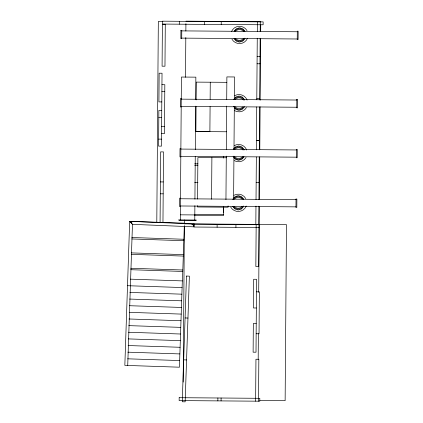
<?xml version="1.0" encoding="UTF-8"?>
<svg xmlns="http://www.w3.org/2000/svg" width="423" height="423" viewBox="0 0 423 423"><rect width="100%" height="100%" fill="white"/><g stroke="black" fill="none" stroke-linecap="round" stroke-linejoin="round"><path stroke-width="0.63" d="M223.481 206.895L223.481 215.175M223.481 157.24L223.481 156.235M223.481 212.605L223.481 207.154M156.796 222.387L158.329 21.473L162.929 21.51M160.074 222.53L160.613 151.889L163.5 151.91L162.961 222.551M179.299 24.19L179.32 21.303M180.33 219.912L181.425 77.039L195.86 77.15L195.69 99.564M183.185 382.075L184.38 225.819M184.423 219.955L184.391 223.92L184.396 223.175L130.295 221.356M185.512 77.235L185.813 37.547M185.866 31.048L185.919 23.667M194.77 220.023L194.881 205.7M194.929 199.106L195.257 156.256M195.31 149.668L195.643 106.157M196.076 106.496L195.881 131.537L226.469 131.77M196.124 99.907L196.261 82.115L226.844 82.326M197.515 205.663L197.509 206.979L228.092 207.217L228.103 205.895M197.567 199.074L197.885 157.557L226.554 157.758M204.325 24.381L204.346 21.494M210.083 106.591L209.887 131.643L195.886 131.299M210.136 99.352L210.268 82.199M211.574 199.18L211.891 157.647M217.105 227.204L217.131 224.317M217.866 400.877L217.887 397.99M221.07 400.904L221.092 398.017M225.951 199.672L226.279 156.113M226.331 149.515L226.665 106.062M226.712 99.468L226.887 76.912L234.543 76.975L234.368 99.41M233.607 199.73L233.94 156.172M233.988 149.573L234.316 106.67M235.923 227.347L235.949 224.46M255.836 224.46L255.973 206.117M256.026 199.566L256.349 157.023M256.407 149.816L256.475 140.642L259.362 140.669L259.294 149.837M256.729 106.966L256.475 140.373L259.362 140.394L259.622 106.987M256.787 99.759L257.258 38.218M257.306 31.672L257.38 21.843M256.164 224.613L255.841 266.532L258.733 266.559L259.05 224.634L194.025 224.137L194.004 227.024L259.029 227.521M255.629 401.168L255.952 359.243L258.839 359.264L258.516 401.189M258.723 224.481L258.86 206.138M258.913 199.587L259.236 157.044M259.674 99.78L260.145 38.244M260.193 31.693L260.267 21.864M258.183 359.582L258.384 333.208M258.696 292.325L259.352 206.472M259.405 199.217L259.727 156.986M259.785 149.726L260.113 106.839M260.161 100.24L260.631 38.879M260.684 31.619L260.737 25.02M131.664 223.571L131.664 222.244L130.384 222.091M127.725 365.467L132.468 224.322L129.676 221.335L124.838 365.366L179.431 367.201L182.329 280.898M184.306 225.972L182.456 280.904L130.332 279.154M130.369 222.075L131.817 222.043L131.653 223.481M193.221 225.988L193.279 224.544L191.836 224.486M234.056 31.302L236.394 28.685L239.561 27.749L242.717 28.732L245.012 31.381M244.954 38.572L242.622 41.184L239.45 42.126L236.298 41.137L234.004 38.488M233.945 99.125L235.891 96.946L239.064 96.01L242.215 96.994L244.51 99.643M244.457 106.834L242.12 109.451L238.953 110.387L235.796 109.398L234.268 107.632M233.544 149.055L235.489 146.876L238.657 145.935L241.813 146.924L244.108 149.573M244.055 156.764L241.718 159.376L238.551 160.317L235.394 159.328L233.866 157.562M233.163 198.741L235.109 196.563L238.281 195.622L241.433 196.61L243.727 199.259M243.674 206.45L241.337 209.062L238.17 210.004L235.014 209.015L232.724 206.366M194.691 163.833L197.964 163.833M194.691 165.271L197.964 165.271M194.691 182.482L197.964 182.482M194.691 214.836L223.481 214.836M194.691 215.143L223.481 215.143M185.94 21.15L260.764 21.721M221.24 21.626L162.427 21.176L162.4 24.063L221.218 24.513L221.218 21.568L263.143 21.89L263.122 24.777L221.197 24.455M181.774 30.884L297.295 31.767M181.721 38.107L297.237 38.985M257.115 56.529L260.002 56.55M257.062 63.767L259.949 63.788M161.94 84.685L164.827 84.706L164.457 133.626L161.565 133.605M161.887 91.68L164.774 91.701M256.798 98.448L259.685 98.469M181.282 98.57L180.415 98.564L180.351 106.94L181.218 106.945M181.277 99.146L296.793 100.029M161.808 101.927L158.921 101.901L159.138 73.2L162.03 73.221L161.47 146.136L158.583 146.115L158.858 110.419L161.745 110.44M181.218 106.369L296.74 107.246M158.805 117.414L161.692 117.435M161.618 126.609L164.51 126.63M158.636 139.119L161.523 139.141M180.875 148.499L180.013 148.489L179.944 156.864L180.811 156.87M180.875 149.076L296.391 149.954M180.817 156.293L296.338 157.176M256.153 182.567L259.04 182.556M160.386 181.916L163.273 181.938M160.296 193.808L163.183 193.829M180.499 198.186L179.632 198.176L179.569 206.551L180.436 206.561M180.494 198.762L296.01 199.645M180.436 205.98L295.957 206.863M180.372 214.821L194.813 214.932M184.391 223.841L286.477 224.618L285.134 400.671L259.817 400.475M256.465 291.828L259.352 291.849L259.035 333.768L256.142 333.747M256.343 307.992L253.451 307.97L253.673 279.27L256.56 279.291L256.005 352.206L253.118 352.185L253.335 323.484L256.222 323.505M131.854 237.52L183.857 239.265M131.807 238.963L183.809 240.708M131.336 252.891L183.339 254.635M131.289 254.334L183.291 256.079M130.823 268.261L182.826 270.006M130.776 269.705L182.778 271.45M127.513 285.705L182.107 287.54M129.882 292.43L181.885 294.175M129.66 299.066L181.663 300.816M129.438 305.707L181.441 307.452M129.216 312.343L181.213 314.093M185.078 317.953L187.965 318.048M128.989 318.984L180.991 320.734M128.766 325.625L180.769 327.37M128.544 332.261L180.547 334.011M128.322 338.902L180.325 340.647M128.1 345.538L180.098 347.288M127.873 352.179L179.875 353.924M183.672 359.851L186.559 359.952M127.651 358.815L179.653 360.565M130.416 222.128L131.664 222.244M223.481 156.51L223.481 158.07M246.075 157.515A8.666 8.666 0 0 1 234.215 160.597M234.331 145.591A8.666 8.666 0 0 1 246.688 150.006M243.674 156.848A6.292 6.292 0 0 1 233.131 156.23M233.533 149.398A6.292 6.292 0 0 1 244.076 150.022M242.612 156.78A5.425 5.425 0 0 1 234.183 156.272M234.596 149.467A5.425 5.425 0 0 1 243.024 149.98M247.54 38.181A8.666 8.666 0 0 1 231.968 39.212M231.471 31.693A8.666 8.666 0 0 1 247.043 30.662M244.933 38.123A6.292 6.292 0 0 1 234.379 38.583M234.437 31.212A6.292 6.292 0 0 1 244.631 31.286M243.516 38.593A5.425 5.425 0 0 1 235.442 38.53M235.5 31.281A5.425 5.425 0 0 1 243.569 31.339M246.26 206.054A8.666 8.666 0 0 1 230.688 207.085M233.951 195.278A8.666 8.666 0 0 1 245.763 198.535M243.648 206.001A6.292 6.292 0 0 1 233.099 206.461M232.798 199.624A6.292 6.292 0 0 1 243.352 199.164M242.236 206.466A5.425 5.425 0 0 1 234.162 206.408M234.215 199.154A5.425 5.425 0 0 1 242.289 199.217M246.477 107.585A8.666 8.666 0 0 1 234.617 110.667M234.733 95.661A8.666 8.666 0 0 1 247.09 100.077M244.076 106.924A6.292 6.292 0 0 1 233.533 106.305M233.935 99.474A6.292 6.292 0 0 1 244.478 100.092M243.014 106.855A5.425 5.425 0 0 1 234.585 106.342M234.998 99.542A5.425 5.425 0 0 1 243.426 100.05M162.4 24.264L162.083 66.184L164.97 66.205L165.287 24.285L162.4 24.264M178.887 219.902L178.887 220.309L196.214 220.441L196.214 220.034L178.887 219.902M180.912 30.303L180.848 38.678L181.716 38.683L181.779 30.308L180.912 30.303M179.167 397.694L179.146 400.586L259.791 401.2L259.812 398.313L179.167 397.694M296.015 199.064L295.952 207.439L296.819 207.444L296.883 199.074L296.015 199.064M296.396 149.377L296.333 157.753L297.2 157.758L297.263 149.382L296.396 149.377M296.798 99.453L296.735 107.828L297.602 107.833L297.665 99.458L296.798 99.453M297.295 31.191L297.232 39.566L298.099 39.572L298.162 31.196L297.295 31.191M186.49 276.055L182.265 401.755L185.152 401.85L189.372 276.15L186.49 276.055M194.025 223.957L193.908 226.844L132.447 224.338L129.676 221.335L194.025 223.957"/></g></svg>
